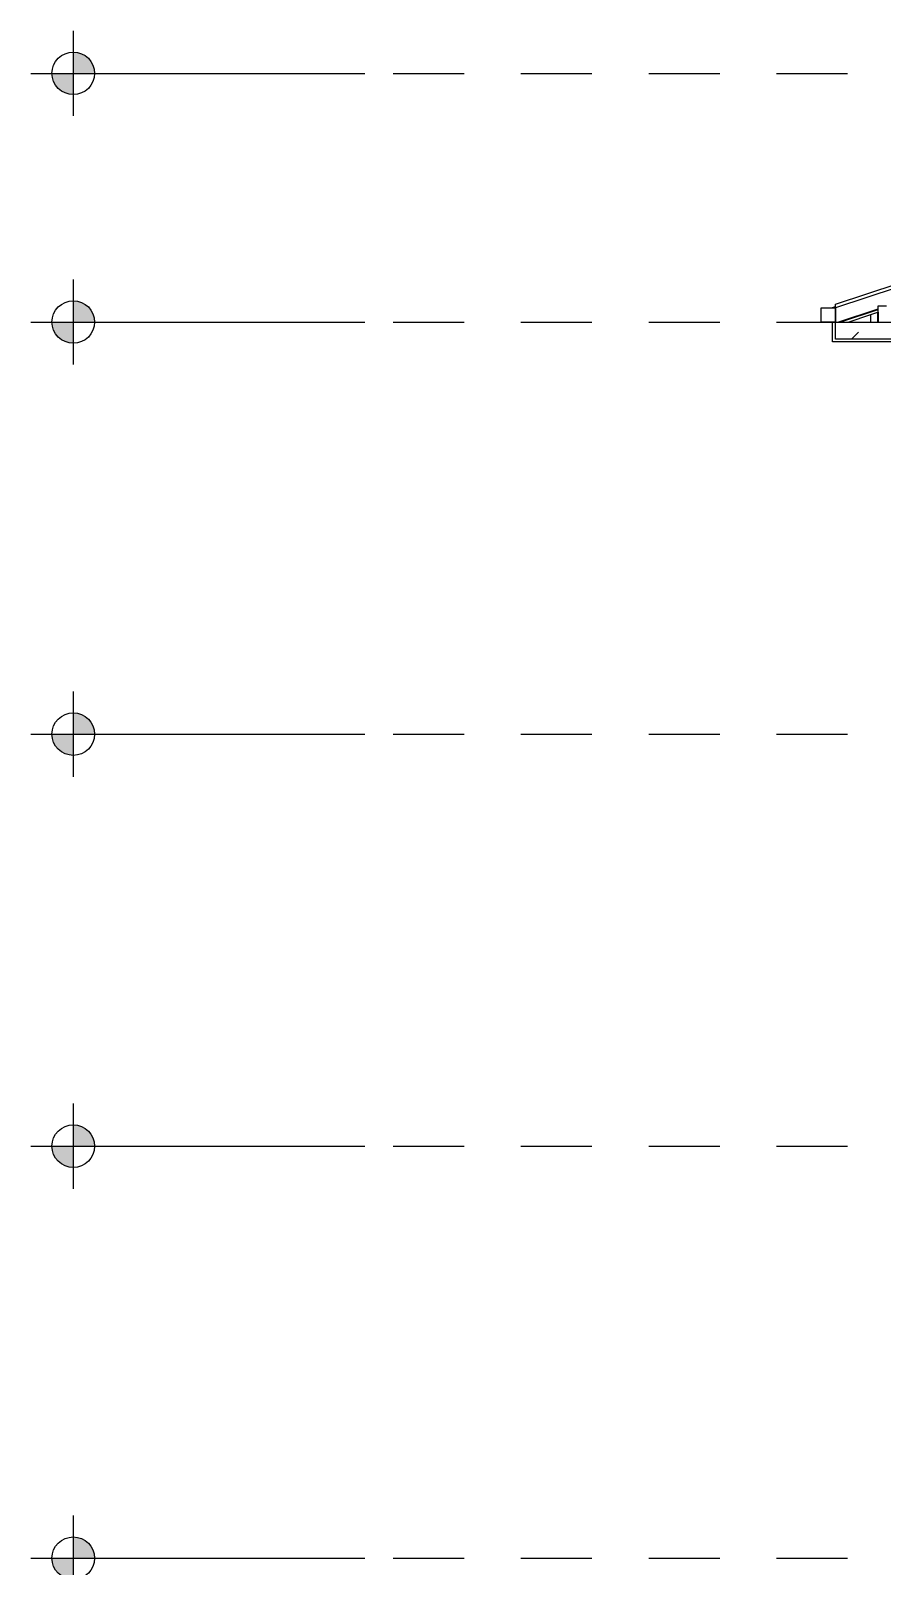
# Model space of a CAD drawing. Header units: metres. Extents: x -220 to 294, y -29 to 18.
# Drawn here: x -196.866 to -195.367, y 2.036 to 4.737 of the extents above; entities that cross this region are included whole.
import ezdxf

# ---------------------------------------------------------------- set-up
doc = ezdxf.new("R2010")
doc.units = ezdxf.units.M
doc.header["$MEASUREMENT"] = 0
doc.linetypes.add('DASHED4', pattern=[0.1875, 0.125, -0.0625])
for name, color, linetype in [('Cizgi', 7, 'Continuous'), ('Rota', 7, 'Continuous'), ('Standart', 7, 'Continuous'), ('Tarama', 7, 'Continuous')]:
    doc.layers.add(name, color=color, linetype=linetype)

msp = doc.modelspace()

# ---------------------------------------------------------------- hatches: boundary and pattern name
at = {"layer": 'Standart', "linetype": 'Continuous', "lineweight": -3}
for points in [[(-196.7535, 4.6625), (-196.7537, 4.6667), (-196.7544, 4.6708), (-196.7556, 4.6749), (-196.7572, 4.6788), (-196.7592, 4.6825), (-196.7617, 4.6859), (-196.7645, 4.689), (-196.7676, 4.6918), (-196.771, 4.6943), (-196.7747, 4.6963), (-196.7786, 4.6979), (-196.7826, 4.6991), (-196.7868, 4.6998), (-196.791, 4.7), (-196.791, 4.6625)], [(-196.8285, 4.6625), (-196.8282, 4.6583), (-196.8275, 4.6542), (-196.8264, 4.6501), (-196.8248, 4.6462), (-196.8227, 4.6425), (-196.8203, 4.6391), (-196.8175, 4.636), (-196.8144, 4.6332), (-196.8109, 4.6307), (-196.8073, 4.6287), (-196.8034, 4.6271), (-196.7993, 4.6259), (-196.7952, 4.6252), (-196.791, 4.625), (-196.791, 4.6625)], [(-196.7535, 4.225), (-196.7537, 4.2292), (-196.7544, 4.2333), (-196.7556, 4.2374), (-196.7572, 4.2413), (-196.7592, 4.245), (-196.7617, 4.2484), (-196.7645, 4.2515), (-196.7676, 4.2543), (-196.771, 4.2568), (-196.7747, 4.2588), (-196.7786, 4.2604), (-196.7826, 4.2616), (-196.7868, 4.2623), (-196.791, 4.2625), (-196.791, 4.225)], [(-196.8285, 4.225), (-196.8282, 4.2208), (-196.8275, 4.2167), (-196.8264, 4.2126), (-196.8248, 4.2087), (-196.8227, 4.205), (-196.8203, 4.2016), (-196.8175, 4.1985), (-196.8144, 4.1957), (-196.8109, 4.1932), (-196.8073, 4.1912), (-196.8034, 4.1896), (-196.7993, 4.1884), (-196.7952, 4.1877), (-196.791, 4.1875), (-196.791, 4.225)], [(-196.7535, 3.5), (-196.7537, 3.5042), (-196.7544, 3.5083), (-196.7556, 3.5124), (-196.7572, 3.5163), (-196.7592, 3.52), (-196.7617, 3.5234), (-196.7645, 3.5265), (-196.7676, 3.5293), (-196.771, 3.5318), (-196.7747, 3.5338), (-196.7786, 3.5354), (-196.7826, 3.5366), (-196.7868, 3.5373), (-196.791, 3.5375), (-196.791, 3.5)], [(-196.8285, 3.5), (-196.8282, 3.4958), (-196.8275, 3.4917), (-196.8264, 3.4876), (-196.8248, 3.4837), (-196.8227, 3.48), (-196.8203, 3.4766), (-196.8175, 3.4735), (-196.8144, 3.4707), (-196.8109, 3.4682), (-196.8073, 3.4662), (-196.8034, 3.4646), (-196.7993, 3.4634), (-196.7952, 3.4627), (-196.791, 3.4625), (-196.791, 3.5)], [(-196.7535, 2.775), (-196.7537, 2.7792), (-196.7544, 2.7833), (-196.7556, 2.7874), (-196.7572, 2.7913), (-196.7592, 2.795), (-196.7617, 2.7984), (-196.7645, 2.8015), (-196.7676, 2.8043), (-196.771, 2.8068), (-196.7747, 2.8088), (-196.7786, 2.8104), (-196.7826, 2.8116), (-196.7868, 2.8123), (-196.791, 2.8125), (-196.791, 2.775)], [(-196.8285, 2.775), (-196.8282, 2.7708), (-196.8275, 2.7667), (-196.8264, 2.7626), (-196.8248, 2.7587), (-196.8227, 2.755), (-196.8203, 2.7516), (-196.8175, 2.7485), (-196.8144, 2.7457), (-196.8109, 2.7432), (-196.8073, 2.7412), (-196.8034, 2.7396), (-196.7993, 2.7384), (-196.7952, 2.7377), (-196.791, 2.7375), (-196.791, 2.775)], [(-196.7535, 2.05), (-196.7537, 2.0542), (-196.7544, 2.0583), (-196.7556, 2.0624), (-196.7572, 2.0663), (-196.7592, 2.07), (-196.7617, 2.0734), (-196.7645, 2.0765), (-196.7676, 2.0793), (-196.771, 2.0818), (-196.7747, 2.0838), (-196.7786, 2.0854), (-196.7826, 2.0866), (-196.7868, 2.0873), (-196.791, 2.0875), (-196.791, 2.05)], [(-196.8285, 2.05), (-196.8282, 2.0458), (-196.8275, 2.0417), (-196.8264, 2.0376), (-196.8248, 2.0337), (-196.8227, 2.03), (-196.8203, 2.0266), (-196.8175, 2.0235), (-196.8144, 2.0207), (-196.8109, 2.0182), (-196.8073, 2.0162), (-196.8034, 2.0146), (-196.7993, 2.0134), (-196.7952, 2.0127), (-196.791, 2.0125), (-196.791, 2.05)]]:
    msp.add_hatch(color=216, dxfattribs=at).paths.add_polyline_path(points)
at = {"layer": 'Tarama', "linetype": 'Continuous', "lineweight": -3}
h = msp.add_hatch(dxfattribs=at)
h.set_pattern_fill('ANSI33', color=58, scale=0.4, style=0)
h.paths.add_polyline_path([(-195.3245, 4.195), (-195.4495, 4.195), (-195.4495, 4.225), (-195.3245, 4.225)])

# ---------------------------------------------------------------- linework, layer by layer
at = {"layer": 'Cizgi', "color": 73, "linetype": 'DASHED4', "lineweight": -3}
for points in [[(-196.6781, 4.6625), (-194.4495, 4.6625)], [(-196.6781, 4.225), (-195.4566, 4.225)], [(-195.4566, 4.225), (-190.9053, 4.225)], [(-196.6781, 3.5), (-195.337, 3.5)], [(-196.6781, 2.775), (-195.337, 2.775)], [(-196.6781, 2.05), (-195.337, 2.05)]]:
    msp.add_lwpolyline(points, dxfattribs=at)
at = {"layer": 'Cizgi', "color": 17, "linetype": 'Continuous', "lineweight": -3}
for points in [[(-195.4495, 4.2562), (-194.9532, 4.4201)], [(-194.9673, 4.4091), (-195.4495, 4.25)], [(-195.4495, 4.2523), (-195.4495, 4.2562)], [(-195.4495, 4.25), (-195.4495, 4.2523)], [(-195.3745, 4.2534), (-195.3594, 4.2534)], [(-195.3745, 4.2484), (-195.3745, 4.2534)], [(-195.3745, 4.2471), (-195.3745, 4.2484)], [(-195.3745, 4.2424), (-195.3745, 4.2471)], [(-195.3745, 4.2424), (-195.3745, 4.225)]]:
    msp.add_lwpolyline(points, dxfattribs=at)
at = {"layer": 'Cizgi', "color": 98, "linetype": 'Continuous', "lineweight": -3}
for points in [[(-195.4566, 4.25), (-195.4495, 4.2523)], [(-195.4495, 4.225), (-195.4495, 4.25)], [(-195.4455, 4.225), (-195.3745, 4.2484)], [(-195.4415, 4.225), (-195.3745, 4.2471)], [(-195.3872, 4.2382), (-195.3747, 4.2424)], [(-195.3747, 4.225), (-195.3747, 4.2424)], [(-195.3747, 4.2424), (-195.3745, 4.2424)], [(-195.4273, 4.225), (-195.3872, 4.2382)], [(-195.3872, 4.225), (-195.3872, 4.2382)]]:
    msp.add_lwpolyline(points, dxfattribs=at)
at = {"layer": 'Cizgi', "color": 241, "linetype": 'Continuous', "lineweight": -3}
for points in [[(-195.4545, 4.225), (-195.4495, 4.225)], [(-195.4545, 4.19), (-195.4545, 4.225)], [(-195.3295, 4.19), (-195.4545, 4.19)]]:
    msp.add_lwpolyline(points, dxfattribs=at)
at = {"layer": 'Cizgi', "color": 7, "linetype": 'Continuous', "lineweight": -3}
for points in [[(-195.4495, 4.195), (-195.4495, 4.225)], [(-195.4495, 4.225), (-195.4455, 4.225)], [(-195.4455, 4.225), (-195.4415, 4.225)], [(-195.4415, 4.225), (-195.4273, 4.225)], [(-195.4273, 4.225), (-195.3872, 4.225)], [(-195.3872, 4.225), (-195.3747, 4.225)], [(-195.3747, 4.225), (-195.3245, 4.225)], [(-195.3245, 4.195), (-195.4495, 4.195)]]:
    msp.add_lwpolyline(points, dxfattribs=at)
at = {"layer": 'Rota', "color": 6, "linetype": 'Continuous', "lineweight": -3}
for points in [[(-195.4745, 4.225), (-195.4745, 4.25)], [(-195.4745, 4.25), (-195.4495, 4.25)], [(-195.4495, 4.25), (-195.4495, 4.225)], [(-195.4495, 4.225), (-195.4745, 4.225)]]:
    msp.add_lwpolyline(points, dxfattribs=at)
at = {"layer": 'Standart', "color": 216, "linetype": 'Continuous', "lineweight": -3}
for points in [[(-196.791, 4.7375), (-196.791, 4.5875)], [(-196.866, 4.6625), (-196.716, 4.6625)], [(-196.716, 4.6625), (-196.2781, 4.6625)], [(-196.791, 4.3), (-196.791, 4.15)], [(-196.866, 4.225), (-196.716, 4.225)], [(-196.716, 4.225), (-196.2781, 4.225)], [(-196.791, 3.575), (-196.791, 3.425)], [(-196.866, 3.5), (-196.716, 3.5)], [(-196.716, 3.5), (-196.2781, 3.5)], [(-196.791, 2.85), (-196.791, 2.7)], [(-196.866, 2.775), (-196.716, 2.775)], [(-196.716, 2.775), (-196.2781, 2.775)], [(-196.791, 2.125), (-196.791, 1.975)], [(-196.866, 2.05), (-196.716, 2.05)], [(-196.716, 2.05), (-196.2781, 2.05)]]:
    msp.add_lwpolyline(points, dxfattribs=at)
for centre in [(-196.791, 4.6625), (-196.791, 4.225), (-196.791, 3.5), (-196.791, 2.775), (-196.791, 2.05)]:
    msp.add_circle(centre, 0.0375, dxfattribs=at)

doc.saveas('drawing.dxf')
